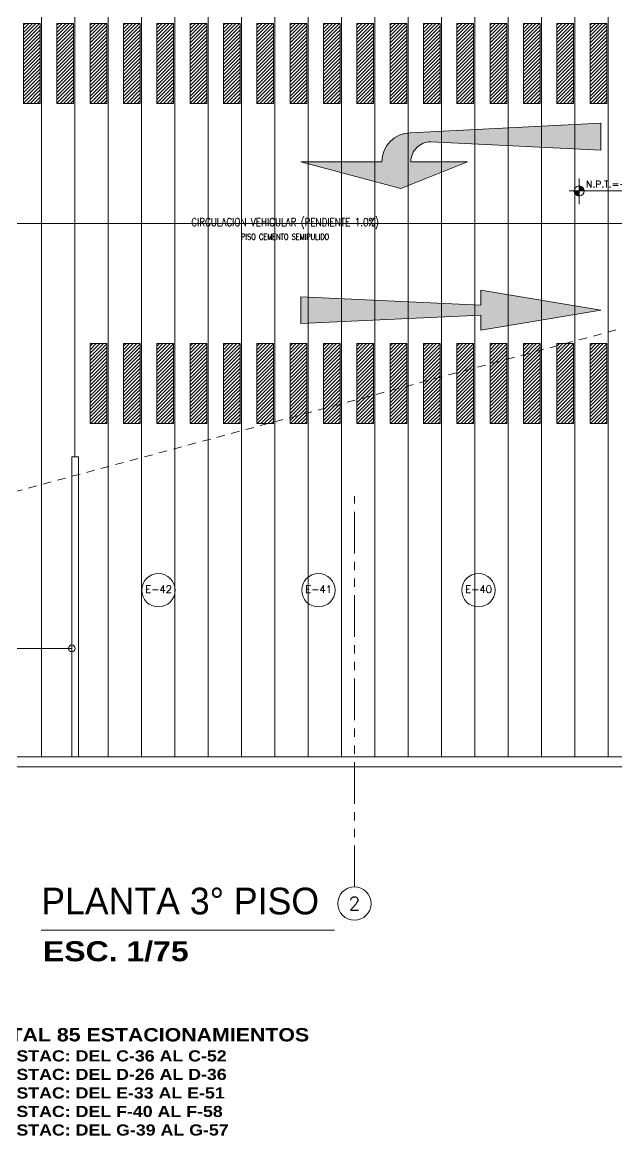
# Model space of a CAD drawing. Header units: millimetres. Extents: x 2085 to 2829, y 1347 to 1643.
# Drawn here: x 2115.62 to 2124.54, y 1357.41 to 1374.11 of the extents above; entities that cross this region are included whole.
import ezdxf
from ezdxf.enums import TextEntityAlignment as Align

# ---------------------------------------------------------------- set-up
doc = ezdxf.new("R2010")
doc.units = ezdxf.units.MM
for name, pattern in [('HIDDEN2', [0.1875, 0.125, -0.0625]), ('PHANTOM', [2.5, 1.25, -0.25, 0.25, -0.25, 0.25, -0.25]), ('PHANTOM2', [1.25, 0.625, -0.125, 0.125, -0.125, 0.125, -0.125])]:
    doc.linetypes.add(name, pattern=pattern)
doc.layers.get('0').update_dxf_attribs({"color": 251, "lineweight": 9})
for name, color, linetype, lineweight in [('A-EJES', 251, 'PHANTOM', 9), ('A-HATCH', 251, 'Continuous', 9), ('A-LINEAS', 251, 'Continuous', 9), ('A-MURO BAJO', 251, 'Continuous', 9), ('A-NIVELES-NPT', 251, 'Continuous', 9), ('A-NUMERO ESTAC', 251, 'Continuous', 13), ('A-PROYECCIONES', 251, 'HIDDEN2', 9), ('A-TEXTO-ACABADO PISO', 251, 'Continuous', 13), ('A-TEXTO-AMBIENTES', 251, 'Continuous', 9), ('A-TEXTO-INDICACIONES', 251, 'Continuous', 13), ('A-TEXTO-TITULOS', 251, 'Continuous', 9), ('CIRCULACION PEATONAL', 251, 'Continuous', 13), ('DLP_MURO BAJO', 251, 'Continuous', 13)]:
    doc.layers.add(name, color=color, linetype=linetype, lineweight=lineweight)
doc.styles.add('R160-75', font='ariblk.ttf', dxfattribs={"height": 0.6})
doc.styles.add('R175-75', font='GOTHIC.TTF', dxfattribs={"height": 0.4})
doc.styles.add('R80', font='romans.shx', dxfattribs={"width": 0.8, "oblique": 15, "height": 0.1})
doc.styles.add('ROMANS', font='romans.shx', dxfattribs={"width": 0.8})

# ---------------------------------------------------------------- blocks, each defined once
blk = doc.blocks.new('*U229')
at = {"layer": 'CIRCULACION PEATONAL'}
h = blk.add_hatch(dxfattribs=at)
h.set_pattern_fill('ANSI31', color=256, scale=0.3)
h.set_pattern_definition([(45, (105.7503678423542, 0), (-0.02651650429449553, 0.02651650429449553), [])])
h.paths.add_polyline_path([(106.0473667258354, 0.2275326177477837), (105.7973667258936, 0.2275326177477837), (105.7973667258936, -0.9724673796445131), (106.0473667258354, -0.9724673796445131)])
h = blk.add_hatch(dxfattribs=at)
h.set_pattern_fill('ANSI31', color=256, scale=0.3)
h.set_pattern_definition([(45, (106.2503678423542, 0), (-0.02651650429449553, 0.02651650429449553), [])])
h.paths.add_polyline_path([(106.5473667258354, 0.2275326177477837), (106.2973667258936, 0.2275326177477837), (106.2973667258936, -0.9724673796445131), (106.5473667258354, -0.9724673796445131)])
h = blk.add_hatch(dxfattribs=at)
h.set_pattern_fill('ANSI31', color=256, scale=0.3)
h.set_pattern_definition([(45, (106.7503678423542, 0), (-0.02651650429449553, 0.02651650429449553), [])])
h.paths.add_polyline_path([(107.0473667258354, 0.2275326177477837), (106.7973667258936, 0.2275326177477837), (106.7973667258936, -0.9724673796445131), (107.0473667258354, -0.9724673796445131)])
h = blk.add_hatch(dxfattribs=at)
h.set_pattern_fill('ANSI31', color=256, scale=0.3)
h.set_pattern_definition([(45, (107.2503678423542, 0), (-0.02651650429449553, 0.02651650429449553), [])])
h.paths.add_polyline_path([(107.5473667258354, 0.2275326177477837), (107.2973667258936, 0.2275326177477837), (107.2973667258936, -0.9724673796445131), (107.5473667258354, -0.9724673796445131)])
h = blk.add_hatch(dxfattribs=at)
h.set_pattern_fill('ANSI31', color=256, scale=0.3)
h.set_pattern_definition([(45, (107.7503678423542, 0), (-0.02651650429449553, 0.02651650429449553), [])])
h.paths.add_polyline_path([(108.0473667258354, 0.2275326177477837), (107.7973667258936, 0.2275326177477837), (107.7973667258936, -0.9724673796445131), (108.0473667258354, -0.9724673796445131)])
h = blk.add_hatch(dxfattribs=at)
h.set_pattern_fill('ANSI31', color=256, scale=0.3)
h.set_pattern_definition([(45, (108.2503678423542, 0), (-0.02651650429449553, 0.02651650429449553), [])])
h.paths.add_polyline_path([(108.5473667258354, 0.2275326177477837), (108.2973667258936, 0.2275326177477837), (108.2973667258936, -0.9724673796445131), (108.5473667258354, -0.9724673796445131)])
h = blk.add_hatch(dxfattribs=at)
h.set_pattern_fill('ANSI31', color=256, scale=0.3)
h.set_pattern_definition([(45, (108.7503678423542, 0), (-0.02651650429449553, 0.02651650429449553), [])])
h.paths.add_polyline_path([(109.0473667258354, 0.2275326177477837), (108.7973667258936, 0.2275326177477837), (108.7973667258936, -0.9724673796445131), (109.0473667258354, -0.9724673796445131)])
h = blk.add_hatch(dxfattribs=at)
h.set_pattern_fill('ANSI31', color=256, scale=0.3)
h.set_pattern_definition([(45, (109.2503678423542, 0), (-0.02651650429449553, 0.02651650429449553), [])])
h.paths.add_polyline_path([(109.5473667258354, 0.2275326177477837), (109.2973667258936, 0.2275326177477837), (109.2973667258936, -0.9724673796445131), (109.5473667258354, -0.9724673796445131)])
h = blk.add_hatch(dxfattribs=at)
h.set_pattern_fill('ANSI31', color=256, scale=0.3)
h.set_pattern_definition([(45, (109.7503678423542, 0), (-0.02651650429449553, 0.02651650429449553), [])])
h.paths.add_polyline_path([(110.0473667258354, 0.2275326177477837), (109.7973667258936, 0.2275326177477837), (109.7973667258936, -0.9724673796445131), (110.0473667258354, -0.9724673796445131)])
h = blk.add_hatch(dxfattribs=at)
h.set_pattern_fill('ANSI31', color=256, scale=0.3)
h.set_pattern_definition([(45, (110.2503678423542, 0), (-0.02651650429449553, 0.02651650429449553), [])])
h.paths.add_polyline_path([(110.5473667258354, 0.2275326177477837), (110.2973667258936, 0.2275326177477837), (110.2973667258936, -0.9724673796445131), (110.5473667258354, -0.9724673796445131)])
h = blk.add_hatch(dxfattribs=at)
h.set_pattern_fill('ANSI31', color=256, scale=0.3)
h.set_pattern_definition([(45, (110.7503678423542, 0), (-0.02651650429449553, 0.02651650429449553), [])])
h.paths.add_polyline_path([(111.0473667258354, 0.2275326177477837), (110.7973667258936, 0.2275326177477837), (110.7973667258936, -0.9724673796445131), (111.0473667258354, -0.9724673796445131)])
h = blk.add_hatch(dxfattribs=at)
h.set_pattern_fill('ANSI31', color=256, scale=0.3)
h.set_pattern_definition([(45, (111.2503678423542, 0), (-0.02651650429449553, 0.02651650429449553), [])])
h.paths.add_polyline_path([(111.5473667258354, 0.2275326177477837), (111.2973667258936, 0.2275326177477837), (111.2973667258936, -0.9724673796445131), (111.5473667258354, -0.9724673796445131)])
h = blk.add_hatch(dxfattribs=at)
h.set_pattern_fill('ANSI31', color=256, scale=0.3)
h.set_pattern_definition([(45, (111.7503678423542, 0), (-0.02651650429449553, 0.02651650429449553), [])])
h.paths.add_polyline_path([(112.0473667258354, 0.2275326177477837), (111.7973667258936, 0.2275326177477837), (111.7973667258936, -0.9724673796445131), (112.0473667258354, -0.9724673796445131)])
h = blk.add_hatch(dxfattribs=at)
h.set_pattern_fill('ANSI31', color=256, scale=0.3)
h.set_pattern_definition([(45, (112.2503678423542, 0), (-0.02651650429449553, 0.02651650429449553), [])])
h.paths.add_polyline_path([(112.5473667258354, 0.2275326177477837), (112.2973667258936, 0.2275326177477837), (112.2973667258936, -0.9724673796445131), (112.5473667258354, -0.9724673796445131)])
h = blk.add_hatch(dxfattribs=at)
h.set_pattern_fill('ANSI31', color=256, scale=0.3)
h.set_pattern_definition([(45, (112.7503678423542, 0), (-0.02651650429449553, 0.02651650429449553), [])])
h.paths.add_polyline_path([(113.0473667258354, 0.2275326177477837), (112.7973667258936, 0.2275326177477837), (112.7973667258936, -0.9724673796445131), (113.0473667258354, -0.9724673796445131)])
h = blk.add_hatch(dxfattribs=at)
h.set_pattern_fill('ANSI31', color=256, scale=0.3)
h.set_pattern_definition([(45, (113.2503678423542, 0), (-0.02651650429449553, 0.02651650429449553), [])])
h.paths.add_polyline_path([(113.5473667258354, 0.2275326177477837), (113.2973667258936, 0.2275326177477837), (113.2973667258936, -0.9724673796445131), (113.5473667258354, -0.9724673796445131)])
for points in [[(105.7973667258936, -0.9724673796445131), (106.0473667258354, -0.9724673796445131), (106.0473667258354, 0.2275326177477837), (105.7973667258936, 0.2275326177477837)], [(106.2973667258936, -0.9724673796445131), (106.5473667258354, -0.9724673796445131), (106.5473667258354, 0.2275326177477837), (106.2973667258936, 0.2275326177477837)], [(106.7973667258936, -0.9724673796445131), (107.0473667258354, -0.9724673796445131), (107.0473667258354, 0.2275326177477837), (106.7973667258936, 0.2275326177477837)], [(107.2973667258936, -0.9724673796445131), (107.5473667258354, -0.9724673796445131), (107.5473667258354, 0.2275326177477837), (107.2973667258936, 0.2275326177477837)], [(107.7973667258936, -0.9724673796445131), (108.0473667258354, -0.9724673796445131), (108.0473667258354, 0.2275326177477837), (107.7973667258936, 0.2275326177477837)], [(108.2973667258936, -0.9724673796445131), (108.5473667258354, -0.9724673796445131), (108.5473667258354, 0.2275326177477837), (108.2973667258936, 0.2275326177477837)], [(108.7973667258936, -0.9724673796445131), (109.0473667258354, -0.9724673796445131), (109.0473667258354, 0.2275326177477837), (108.7973667258936, 0.2275326177477837)], [(109.2973667258936, -0.9724673796445131), (109.5473667258354, -0.9724673796445131), (109.5473667258354, 0.2275326177477837), (109.2973667258936, 0.2275326177477837)], [(109.7973667258936, -0.9724673796445131), (110.0473667258354, -0.9724673796445131), (110.0473667258354, 0.2275326177477837), (109.7973667258936, 0.2275326177477837)], [(110.2973667258936, -0.9724673796445131), (110.5473667258354, -0.9724673796445131), (110.5473667258354, 0.2275326177477837), (110.2973667258936, 0.2275326177477837)], [(110.7973667258936, -0.9724673796445131), (111.0473667258354, -0.9724673796445131), (111.0473667258354, 0.2275326177477837), (110.7973667258936, 0.2275326177477837)], [(111.2973667258936, -0.9724673796445131), (111.5473667258354, -0.9724673796445131), (111.5473667258354, 0.2275326177477837), (111.2973667258936, 0.2275326177477837)], [(111.7973667258936, -0.9724673796445131), (112.0473667258354, -0.9724673796445131), (112.0473667258354, 0.2275326177477837), (111.7973667258936, 0.2275326177477837)], [(112.2973667258936, -0.9724673796445131), (112.5473667258354, -0.9724673796445131), (112.5473667258354, 0.2275326177477837), (112.2973667258936, 0.2275326177477837)], [(112.7973667258936, -0.9724673796445131), (113.0473667258354, -0.9724673796445131), (113.0473667258354, 0.2275326177477837), (112.7973667258936, 0.2275326177477837)], [(113.2973667258936, -0.9724673796445131), (113.5473667258354, -0.9724673796445131), (113.5473667258354, 0.2275326177477837), (113.2973667258936, 0.2275326177477837)]]:
    blk.add_lwpolyline(points, close=True, dxfattribs=at)
blk = doc.blocks.new('EJES 1P')
at = {"layer": 'A-EJES', "linetype": 'PHANTOM2'}
blk.add_lwpolyline([(5.224336639163084, -18.15109890326858), (5.224335577600868, -12.29184527136385)], dxfattribs=at)
at = {"layer": 'A-EJES', "linetype": 'Continuous'}
blk.add_circle((5.224336638726527, -18.3981810817495), 0.25, dxfattribs=at)
at = {"layer": 'A-EJES', "linetype": 'Continuous', "style": 'ROMANS'}
blk.add_text('2', height=0.2, dxfattribs=at).set_placement((5.224336638726527, -18.3981810817495), align=Align.MIDDLE_CENTER)
blk = doc.blocks.new('*U228')
at = {"layer": 'CIRCULACION PEATONAL'}
h = blk.add_hatch(dxfattribs=at)
h.set_pattern_fill('ANSI31', color=256, scale=0.3)
h.set_pattern_definition([(45, (86.75036784235422, 0), (-0.02651650429449553, 0.02651650429449553), [])])
h.paths.add_polyline_path([(87.04736672583536, 0.2275326177477837), (86.79736672589357, 0.2275326177477837), (86.79736672589357, -0.9724673796445131), (87.04736672583536, -0.9724673796445131)])
h = blk.add_hatch(dxfattribs=at)
h.set_pattern_fill('ANSI31', color=256, scale=0.3)
h.set_pattern_definition([(45, (87.25036784235422, 0), (-0.02651650429449553, 0.02651650429449553), [])])
h.paths.add_polyline_path([(87.54736672583536, 0.2275326177477837), (87.29736672589357, 0.2275326177477837), (87.29736672589357, -0.9724673796445131), (87.54736672583536, -0.9724673796445131)])
h = blk.add_hatch(dxfattribs=at)
h.set_pattern_fill('ANSI31', color=256, scale=0.3)
h.set_pattern_definition([(45, (87.75036784235422, 0), (-0.02651650429449553, 0.02651650429449553), [])])
h.paths.add_polyline_path([(88.04736672583536, 0.2275326177477837), (87.79736672589357, 0.2275326177477837), (87.79736672589357, -0.9724673796445131), (88.04736672583536, -0.9724673796445131)])
h = blk.add_hatch(dxfattribs=at)
h.set_pattern_fill('ANSI31', color=256, scale=0.3)
h.set_pattern_definition([(45, (88.25036784235422, 0), (-0.02651650429449553, 0.02651650429449553), [])])
h.paths.add_polyline_path([(88.54736672583536, 0.2275326177477837), (88.29736672589357, 0.2275326177477837), (88.29736672589357, -0.9724673796445131), (88.54736672583536, -0.9724673796445131)])
h = blk.add_hatch(dxfattribs=at)
h.set_pattern_fill('ANSI31', color=256, scale=0.3)
h.set_pattern_definition([(45, (88.75036784235422, 0), (-0.02651650429449553, 0.02651650429449553), [])])
h.paths.add_polyline_path([(89.04736672583536, 0.2275326177477837), (88.79736672589357, 0.2275326177477837), (88.79736672589357, -0.9724673796445131), (89.04736672583536, -0.9724673796445131)])
h = blk.add_hatch(dxfattribs=at)
h.set_pattern_fill('ANSI31', color=256, scale=0.3)
h.set_pattern_definition([(45, (89.25036784235422, 0), (-0.02651650429449553, 0.02651650429449553), [])])
h.paths.add_polyline_path([(89.54736672583536, 0.2275326177477837), (89.29736672589357, 0.2275326177477837), (89.29736672589357, -0.9724673796445131), (89.54736672583536, -0.9724673796445131)])
h = blk.add_hatch(dxfattribs=at)
h.set_pattern_fill('ANSI31', color=256, scale=0.3)
h.set_pattern_definition([(45, (89.75036784235422, 0), (-0.02651650429449553, 0.02651650429449553), [])])
h.paths.add_polyline_path([(90.04736672583536, 0.2275326177477837), (89.79736672589357, 0.2275326177477837), (89.79736672589357, -0.9724673796445131), (90.04736672583536, -0.9724673796445131)])
h = blk.add_hatch(dxfattribs=at)
h.set_pattern_fill('ANSI31', color=256, scale=0.3)
h.set_pattern_definition([(45, (90.25036784235422, 0), (-0.02651650429449553, 0.02651650429449553), [])])
h.paths.add_polyline_path([(90.54736672583536, 0.2275326177477837), (90.29736672589357, 0.2275326177477837), (90.29736672589357, -0.9724673796445131), (90.54736672583536, -0.9724673796445131)])
h = blk.add_hatch(dxfattribs=at)
h.set_pattern_fill('ANSI31', color=256, scale=0.3)
h.set_pattern_definition([(45, (90.75036784235422, 0), (-0.02651650429449553, 0.02651650429449553), [])])
h.paths.add_polyline_path([(91.04736672583536, 0.2275326177477837), (90.79736672589357, 0.2275326177477837), (90.79736672589357, -0.9724673796445131), (91.04736672583536, -0.9724673796445131)])
h = blk.add_hatch(dxfattribs=at)
h.set_pattern_fill('ANSI31', color=256, scale=0.3)
h.set_pattern_definition([(45, (91.25036784235422, 0), (-0.02651650429449553, 0.02651650429449553), [])])
h.paths.add_polyline_path([(91.54736672583536, 0.2275326177477837), (91.29736672589357, 0.2275326177477837), (91.29736672589357, -0.9724673796445131), (91.54736672583536, -0.9724673796445131)])
h = blk.add_hatch(dxfattribs=at)
h.set_pattern_fill('ANSI31', color=256, scale=0.3)
h.set_pattern_definition([(45, (91.75036784235422, 0), (-0.02651650429449553, 0.02651650429449553), [])])
h.paths.add_polyline_path([(92.04736672583536, 0.2275326177477837), (91.79736672589357, 0.2275326177477837), (91.79736672589357, -0.9724673796445131), (92.04736672583536, -0.9724673796445131)])
h = blk.add_hatch(dxfattribs=at)
h.set_pattern_fill('ANSI31', color=256, scale=0.3)
h.set_pattern_definition([(45, (92.25036784235422, 0), (-0.02651650429449553, 0.02651650429449553), [])])
h.paths.add_polyline_path([(92.54736672583536, 0.2275326177477837), (92.29736672589357, 0.2275326177477837), (92.29736672589357, -0.9724673796445131), (92.54736672583536, -0.9724673796445131)])
h = blk.add_hatch(dxfattribs=at)
h.set_pattern_fill('ANSI31', color=256, scale=0.3)
h.set_pattern_definition([(45, (92.75036784235422, 0), (-0.02651650429449553, 0.02651650429449553), [])])
h.paths.add_polyline_path([(93.04736672583536, 0.2275326177477837), (92.79736672589357, 0.2275326177477837), (92.79736672589357, -0.9724673796445131), (93.04736672583536, -0.9724673796445131)])
h = blk.add_hatch(dxfattribs=at)
h.set_pattern_fill('ANSI31', color=256, scale=0.3)
h.set_pattern_definition([(45, (93.25036784235422, 0), (-0.02651650429449553, 0.02651650429449553), [])])
h.paths.add_polyline_path([(93.54736672583536, 0.2275326177477837), (93.29736672589357, 0.2275326177477837), (93.29736672589357, -0.9724673796445131), (93.54736672583536, -0.9724673796445131)])
h = blk.add_hatch(dxfattribs=at)
h.set_pattern_fill('ANSI31', color=256, scale=0.3)
h.set_pattern_definition([(45, (93.75036784235422, 0), (-0.02651650429449553, 0.02651650429449553), [])])
h.paths.add_polyline_path([(94.04736672583536, 0.2275326177477837), (93.79736672589357, 0.2275326177477837), (93.79736672589357, -0.9724673796445131), (94.04736672583536, -0.9724673796445131)])
h = blk.add_hatch(dxfattribs=at)
h.set_pattern_fill('ANSI31', color=256, scale=0.3)
h.set_pattern_definition([(45, (94.25036784235422, 0), (-0.02651650429449553, 0.02651650429449553), [])])
h.paths.add_polyline_path([(94.54736672583536, 0.2275326177477837), (94.29736672589357, 0.2275326177477837), (94.29736672589357, -0.9724673796445131), (94.54736672583536, -0.9724673796445131)])
h = blk.add_hatch(dxfattribs=at)
h.set_pattern_fill('ANSI31', color=256, scale=0.3)
h.set_pattern_definition([(45, (94.75036784235422, 0), (-0.02651650429449553, 0.02651650429449553), [])])
h.paths.add_polyline_path([(95.04736672583536, 0.2275326177477837), (94.79736672589357, 0.2275326177477837), (94.79736672589357, -0.9724673796445131), (95.04736672583536, -0.9724673796445131)])
h = blk.add_hatch(dxfattribs=at)
h.set_pattern_fill('ANSI31', color=256, scale=0.3)
h.set_pattern_definition([(45, (95.25036784235422, 0), (-0.02651650429449553, 0.02651650429449553), [])])
h.paths.add_polyline_path([(95.54736672583536, 0.2275326177477837), (95.29736672589357, 0.2275326177477837), (95.29736672589357, -0.9724673796445131), (95.54736672583536, -0.9724673796445131)])
for points in [[(86.79736672589357, -0.9724673796445131), (87.04736672583536, -0.9724673796445131), (87.04736672583536, 0.2275326177477837), (86.79736672589357, 0.2275326177477837)], [(87.29736672589357, -0.9724673796445131), (87.54736672583536, -0.9724673796445131), (87.54736672583536, 0.2275326177477837), (87.29736672589357, 0.2275326177477837)], [(87.79736672589357, -0.9724673796445131), (88.04736672583536, -0.9724673796445131), (88.04736672583536, 0.2275326177477837), (87.79736672589357, 0.2275326177477837)], [(88.29736672589357, -0.9724673796445131), (88.54736672583536, -0.9724673796445131), (88.54736672583536, 0.2275326177477837), (88.29736672589357, 0.2275326177477837)], [(88.79736672589357, -0.9724673796445131), (89.04736672583536, -0.9724673796445131), (89.04736672583536, 0.2275326177477837), (88.79736672589357, 0.2275326177477837)], [(89.29736672589357, -0.9724673796445131), (89.54736672583536, -0.9724673796445131), (89.54736672583536, 0.2275326177477837), (89.29736672589357, 0.2275326177477837)], [(89.79736672589357, -0.9724673796445131), (90.04736672583536, -0.9724673796445131), (90.04736672583536, 0.2275326177477837), (89.79736672589357, 0.2275326177477837)], [(90.29736672589357, -0.9724673796445131), (90.54736672583536, -0.9724673796445131), (90.54736672583536, 0.2275326177477837), (90.29736672589357, 0.2275326177477837)], [(90.79736672589357, -0.9724673796445131), (91.04736672583536, -0.9724673796445131), (91.04736672583536, 0.2275326177477837), (90.79736672589357, 0.2275326177477837)], [(91.29736672589357, -0.9724673796445131), (91.54736672583536, -0.9724673796445131), (91.54736672583536, 0.2275326177477837), (91.29736672589357, 0.2275326177477837)], [(91.79736672589357, -0.9724673796445131), (92.04736672583536, -0.9724673796445131), (92.04736672583536, 0.2275326177477837), (91.79736672589357, 0.2275326177477837)], [(92.29736672589357, -0.9724673796445131), (92.54736672583536, -0.9724673796445131), (92.54736672583536, 0.2275326177477837), (92.29736672589357, 0.2275326177477837)], [(92.79736672589357, -0.9724673796445131), (93.04736672583536, -0.9724673796445131), (93.04736672583536, 0.2275326177477837), (92.79736672589357, 0.2275326177477837)], [(93.29736672589357, -0.9724673796445131), (93.54736672583536, -0.9724673796445131), (93.54736672583536, 0.2275326177477837), (93.29736672589357, 0.2275326177477837)], [(93.79736672589357, -0.9724673796445131), (94.04736672583536, -0.9724673796445131), (94.04736672583536, 0.2275326177477837), (93.79736672589357, 0.2275326177477837)], [(94.29736672589357, -0.9724673796445131), (94.54736672583536, -0.9724673796445131), (94.54736672583536, 0.2275326177477837), (94.29736672589357, 0.2275326177477837)], [(94.79736672589357, -0.9724673796445131), (95.04736672583536, -0.9724673796445131), (95.04736672583536, 0.2275326177477837), (94.79736672589357, 0.2275326177477837)], [(95.29736672589357, -0.9724673796445131), (95.54736672583536, -0.9724673796445131), (95.54736672583536, 0.2275326177477837), (95.29736672589357, 0.2275326177477837)]]:
    blk.add_lwpolyline(points, close=True, dxfattribs=at)
blk = doc.blocks.new('SIM NIVEL PLANTA')
at = {"linetype": 'Continuous'}
h = blk.add_hatch(dxfattribs=at)
h.set_pattern_fill('_USER', color=256, scale=0.0999963382923852, angle=45, style=0, pattern_type=0)
h.set_pattern_definition([(45, (35396.10580914898, 26516.48920438578), (-0.0707080889003696, 0.0707080889003696), [])])
h.paths.add_polyline_path([(-17.03192196782002, 1e-16), (-15.53208676343602, 1e-16, 0.4092090227661144), (-17.03192196782002, 1.474380134766136)])
h.paths.add_polyline_path([(-18.53175717220401, -1e-16, 0.4192358746569979), (-17.03192196782002, -1.525729753993459), (-17.03192196782002, 0)])
for p, q in [((-17.03192196782002, -3.974827738415029), (-17.03192196782002, 3.71603278895526)), ((4.8125218776986, 0), (-20, 0))]:
    blk.add_line(p, q)
blk.add_circle((-17.03192196782002, -0.0256748096136619), 1.500054944379798, dxfattribs=at)
at = {"style": 'R80'}
blk.add_attdef('N.P.T.+0.00', text='', height=2.029999999999998, dxfattribs=at).set_placement((-5.827213661814135, 2.014999999999999), align=Align.MIDDLE_CENTER)
blk = doc.blocks.new('PO_GUARDIA CIVIL ESQ FAISANES_PLANTAS_Sotanos_REVA_2022.01.24 - copia$0$XREF_SOTANOS - ETAPA 1-2020.06.26$0$frr')
at = {"transparency": 33554687}
blk.add_hatch(color=8, dxfattribs=at).paths.add_polyline_path([(0.001787767754478864, -0.01072660652607738), (-0.001787767754422021, -0.01072660652596369), (-0.2999999999997272, -1.799999999999955), (-0.07500149999981431, -1.799999999999955), (-0.2000000000000455, -4.499999999999886), (0.2000000000002728, -4.5), (0.07500149999958694, -1.800000000000068), (0.2999999999999545, -1.799999999999955)])
at = {"color": 7}
blk.add_lwpolyline([(-0.2000000000000455, -4.499999999999886), (0.2000000000000455, -4.5), (0.07500150000004169, -1.800000000000068), (0.2999999999999545, -1.799999999999955), (0, 0), (-0.2999999999999545, -1.799999999999955), (-0.07500149999981431, -1.799999999999955)], close=True, dxfattribs=at)
blk = doc.blocks.new('PO_GUARDIA CIVIL ESQ FAISANES_PLANTAS_Sotanos_REVA_2022.01.24 - copia$0$XREF_SOTANOS - ETAPA 1-2020.06.26$0$fiz')
blk.add_hatch(color=8).paths.add_polyline_path([(-0.08750000000009095, -1.214999999999918), (-0.08750000000009095, -0.01072660652607738), (-0.09036042840693881, -0.01072660652619106), (-0.4875000000004093, -1.499999999999886), (-0.08750000000009095, -2.500000000000455), (-0.08750000000009095, -1.649999999999977, -0.4142135623725402), (0.2124999999998636, -1.949999999999363), (0.08749999999986358, -4.5), (0.4874999999999545, -4.500000000000114), (0.3474400177760799, -1.642776362636369, 0.4093578580107696)])
blk.add_lwpolyline([(0.3474400177760799, -1.642776362636369, 0.4093578580107321), (-0.08750000000009095, -1.214999999999918), (-0.08750000000009095, 0), (-0.4875000000001819, -1.5), (-0.08750000000009095, -2.5), (-0.08750000000009095, -1.649999999999977, -0.4142135623730951), (0.2124999999998636, -1.949999999999932), (0.08749999999986358, -4.5), (0.4874999999999545, -4.5)], format="xyb", close=True)
blk = doc.blocks.new('EJE')
at = {"linetype": 'Continuous'}
blk.add_circle((-4.656613e-10, -3.7252903e-09), 0.5, dxfattribs=at)
at = {"layer": 'A-TEXTO-INDICACIONES', "style": 'ROMANS'}
blk.add_attdef('EJE', text='', height=0.22, rotation=1.067217058e-07, dxfattribs=at).set_placement((0.0068061400004788, 0.02766973558132052), align=Align.MIDDLE_CENTER)

msp = doc.modelspace()

# ---------------------------------------------------------------- hatches: boundary and pattern name
at = {"layer": 'A-HATCH'}
h = msp.add_hatch(dxfattribs=at)
h.set_pattern_fill('_USER', color=256, scale=0.5, angle=90, pattern_type=0)
h.set_pattern_definition([(90, (2125.40949821905, 1371.094692160633), (-0.5, 3.061616997868383e-17), [])])
edge = h.paths.add_edge_path()
edge.add_line((2113.299493617893, 1374.090142968368), (2113.299493764111, 1372.340049093847))
edge.add_arc((2107.299493763849, 1372.340143635861), 6.000000001006784, 301.2205747427943, 359.99909719026823, ccw=False)
edge.add_line((2110.409498572632, 1367.209074536596), (2110.40949821905, 1363.09014274392))
edge.add_line((2110.40949821905, 1363.09014274392), (2116.36464537397, 1363.090230673809))
edge.add_line((2116.36464537397, 1363.090230673809), (2116.364645430286, 1367.590233669874))
edge.add_line((2116.364645430286, 1367.590233669874), (2116.464645433173, 1367.590233291757))
edge.add_line((2116.464645433173, 1367.590233291757), (2116.464645359133, 1363.090230468918))
edge.add_line((2116.464645359133, 1363.090230468918), (2125.40949821905, 1363.090144908313))
edge.add_line((2125.40949821905, 1363.090144908313), (2125.40949821905, 1379.090139596049))
edge.add_line((2125.40949821905, 1379.090139596049), (2114.265712237152, 1379.090144164187))
edge.add_line((2114.265712237152, 1379.090144164187), (2114.265712125829, 1374.090143049393))
edge.add_line((2114.265712125829, 1374.090143049393), (2113.299493617893, 1374.090142968368))

# ---------------------------------------------------------------- linework, layer by layer
msp.add_line((2113.167767103229, 1371.089796470736), (2125.407406051838, 1371.08966473702))
msp.add_circle((2116.36464539507, 1364.717480879535, -1.018602851452768e-08), 0.04999999999999956)
at = {"layer": 'A-LINEAS'}
msp.add_lwpolyline([(2113.299493617893, 1374.090142968368), (2113.299493764111, 1372.340049093847, -0.2622449280262831), (2110.409498572632, 1367.209074536596), (2110.40949821905, 1363.09014274392), (2116.36464537397, 1363.090230673809), (2116.364645430286, 1367.590233669874), (2116.464645433173, 1367.590233291757), (2116.464645359133, 1363.090230468918), (2125.40949821905, 1363.090144908313), (2125.40949821905, 1379.090139596049), (2114.265712237152, 1379.090144164187), (2114.265712125829, 1374.090143049393)], format="xyb", close=True, dxfattribs=at)
msp.add_lwpolyline([(2110.409498360611, 1364.715308928189), (2116.36464539507, 1364.717417695817)], dxfattribs=at)
at = {"layer": 'A-MURO BAJO'}
for p, q in [((2116.364645376589, 1363.090231656354, -1.018602851452768e-08), (2116.364645427725, 1367.59023268826, -1.018602851452768e-08)), ((2116.364645427725, 1367.59023268826, -1.018602851452768e-08), (2116.46464542968, 1367.590232690123, -1.018602851452768e-08)), ((2116.464645362625, 1363.090231069621, -1.018602851452768e-08), (2116.46464542968, 1367.590232690123, -1.018602851452768e-08)), ((2100.502504552706, 1362.940142852512), (2232.269497770167, 1362.940143175681))]:
    msp.add_line(p, q, dxfattribs=at)
for points in [[(2099.183038884009, 1369.581696421166), (2100.723846908825, 1363.090142853816), (2116.565164965947, 1363.090142681521)], [(2116.705164964913, 1363.090144021694), (2232.019497861437, 1363.090143977922), (2232.019497935943, 1368.090143354867)]]:
    msp.add_lwpolyline(points, dxfattribs=at)
at = {"layer": 'A-PROYECCIONES'}
msp.add_line((2100.723846908825, 1363.090142853816), (2160.214486720672, 1379.09000364903), dxfattribs=at)
at = {"layer": 'A-TEXTO-TITULOS'}
msp.add_lwpolyline([(2115.906899629589, 1360.490460571159), (2120.305855867066, 1360.490460571159)], dxfattribs=at)

# ---------------------------------------------------------------- block references
msp.add_blockref('EJES 1P', (2115.380163350716, 1379.290143699643))
at = {"rotation": 180.0005141974605}
for name, p in [('*U228', (2211.186873862424, 1373.117681111467)), ('*U229', (2230.186873227437, 1368.316817657348))]:
    msp.add_blockref(name, p, dxfattribs=at)
at = {"color": 9, "transparency": 33554483, "rotation": 90}
msp.add_blockref('PO_GUARDIA CIVIL ESQ FAISANES_PLANTAS_Sotanos_REVA_2022.01.24 - copia$0$XREF_SOTANOS - ETAPA 1-2020.06.26$0$fiz', (2119.801079480958, 1372.10264390174), dxfattribs=at)
at = {"transparency": 33554483, "rotation": 270}
msp.add_blockref('PO_GUARDIA CIVIL ESQ FAISANES_PLANTAS_Sotanos_REVA_2022.01.24 - copia$0$XREF_SOTANOS - ETAPA 1-2020.06.26$0$frr', (2124.301079480958, 1369.79014390174), dxfattribs=at)
at = {"layer": 'A-NIVELES-NPT', "xscale": 0.05, "yscale": 0.05, "zscale": 0.05}
msp.add_blockref('SIM NIVEL PLANTA', (2124.827848250678, 1371.577236444947), dxfattribs=at).add_auto_attribs({'N.P.T.+0.00': 'N.P.T.=+9.25'})
at = {"layer": 'A-NUMERO ESTAC', "xscale": 0.5, "yscale": 0.5, "zscale": 0.5}
for p, values in [((2117.664645997362, 1365.589929225181, -1.018602802105306e-08), {'EJE': 'E-42'}), ((2120.064645997356, 1365.589929225181, -1.018602802105306e-08), {'EJE': 'E-41'}), ((2122.464645997351, 1365.589929225181, -1.018602802105306e-08), {'EJE': 'E-40'})]:
    msp.add_blockref('EJE', p, dxfattribs=at).add_auto_attribs(values)
at = {"layer": 'DLP_MURO BAJO'}
msp.add_blockref('EJES 1P', (2115.380163350716, 1379.290143699643), dxfattribs=at)

# ---------------------------------------------------------------- texts
at = {"layer": 'A-TEXTO-ACABADO PISO', "insert": (2119.565270465237, 1370.934022410099), "char_height": 0.09, "attachment_point": 2, "style": 'ROMANS'}
msp.add_mtext_dynamic_manual_height_columns('PISO CEMENTO SEMIPULIDO', width=1.586306558412616, gutter_width=12.5, heights=[0], dxfattribs=at)
at = {"layer": 'A-TEXTO-AMBIENTES'}
for s, insert, char_height, width, attachment_point, style in [('CIRCULACION VEHICULAR (PENDIENTE 1.0%)', (2119.565132307724, 1371.089730603878), 0.12, 4.147711165518017, 5, 'ROMANS'), ('TOTAL 85 ESTACIONAMIENTOS \\P{\\H0.83333x;17 ESTAC: DEL C-36 AL C-52\\P11 ESTAC: DEL D-26 AL D-36\\P19 ESTAC: DEL E-33 AL E-51\\P19 ESTAC: DEL F-40 AL F-58\\P19 ESTAC: DEL G-39 AL G-57}', (2114.986429230039, 1359.02467605963), 0.2, 10.72512259981715, 1, 'R160-75')]:
    msp.add_mtext(s, dxfattribs=dict(at, insert=insert, char_height=char_height, width=width, attachment_point=attachment_point, style=style))
at = {"layer": 'A-TEXTO-TITULOS', "attachment_point": 1}
for s, insert, char_height, width, style in [('PLANTA 3° PISO', (2115.906899629589, 1361.12983666293), 0.4, 7.474079570784959, 'R175-75'), ('ESC. 1/75', (2115.932140855576, 1360.326744246554), 0.3, 10.72512259981715, 'R160-75')]:
    msp.add_mtext(s, dxfattribs=dict(at, insert=insert, char_height=char_height, width=width, style=style))

doc.saveas('drawing.dxf')
